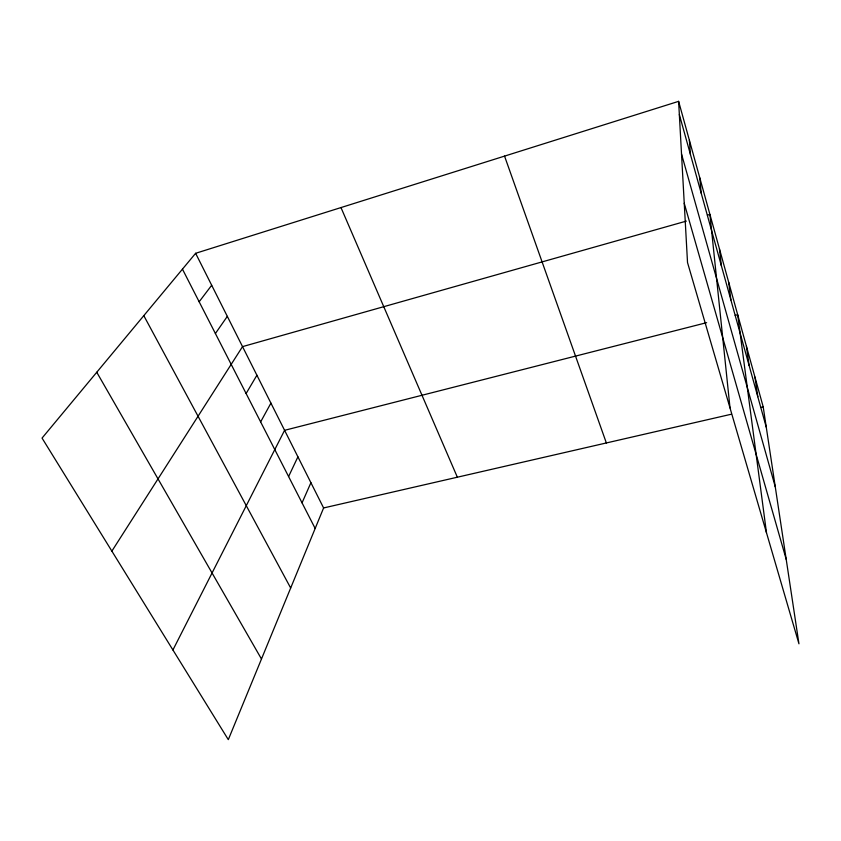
<?xml version="1.0" encoding="UTF-8"?>
<svg xmlns="http://www.w3.org/2000/svg" width="841" height="841" viewBox="0 0 841 841"><rect width="100%" height="100%" fill="white"/><g stroke="black" fill="none" stroke-linecap="round" stroke-linejoin="round"><path stroke-width="1.26" d="M195.627 253.299L323.606 507.953L228.31 739.649L42.05 438.087L195.627 253.299L678.613 101.351L763.207 406.897L798.95 643.817L687.518 262.55L678.613 101.351M302.045 502.844L310.918 482.702M288.589 476.553L297.914 456.831M172.92 649.977L284.584 430.319L706.629 322.671M260.636 421.919L270.918 403.123M246.108 393.525L256.904 375.233M111.864 551.128L242.523 346.629L686.33 221.109M215.391 333.52L227.322 316.363M199.159 301.782L211.69 285.257M707.439 215.138L709.92 214.434L730.02 407.98M735.213 315.386L737.694 314.744L766.466 532.668M323.606 507.953L730.797 414.35M760.716 407.475L763.207 406.897M96.757 372.258L261.477 659.008M143.8 315.659L290.681 588.017M182.455 269.141L315.165 528.484M340.983 207.569L457.357 477.204M504.547 156.111L606.361 442.955M684.238 203.291L786.209 559.36M681.515 153.998L775.265 486.802M679.339 114.565L766.267 427.196M754.934 377.031L757.804 396.742M746.43 346.324L749.089 365.415M728.705 282.271L730.903 299.985M719.444 248.852L721.389 265.798M699.807 177.903L701.184 193.136M689.378 140.226L690.44 154.481"/></g></svg>
